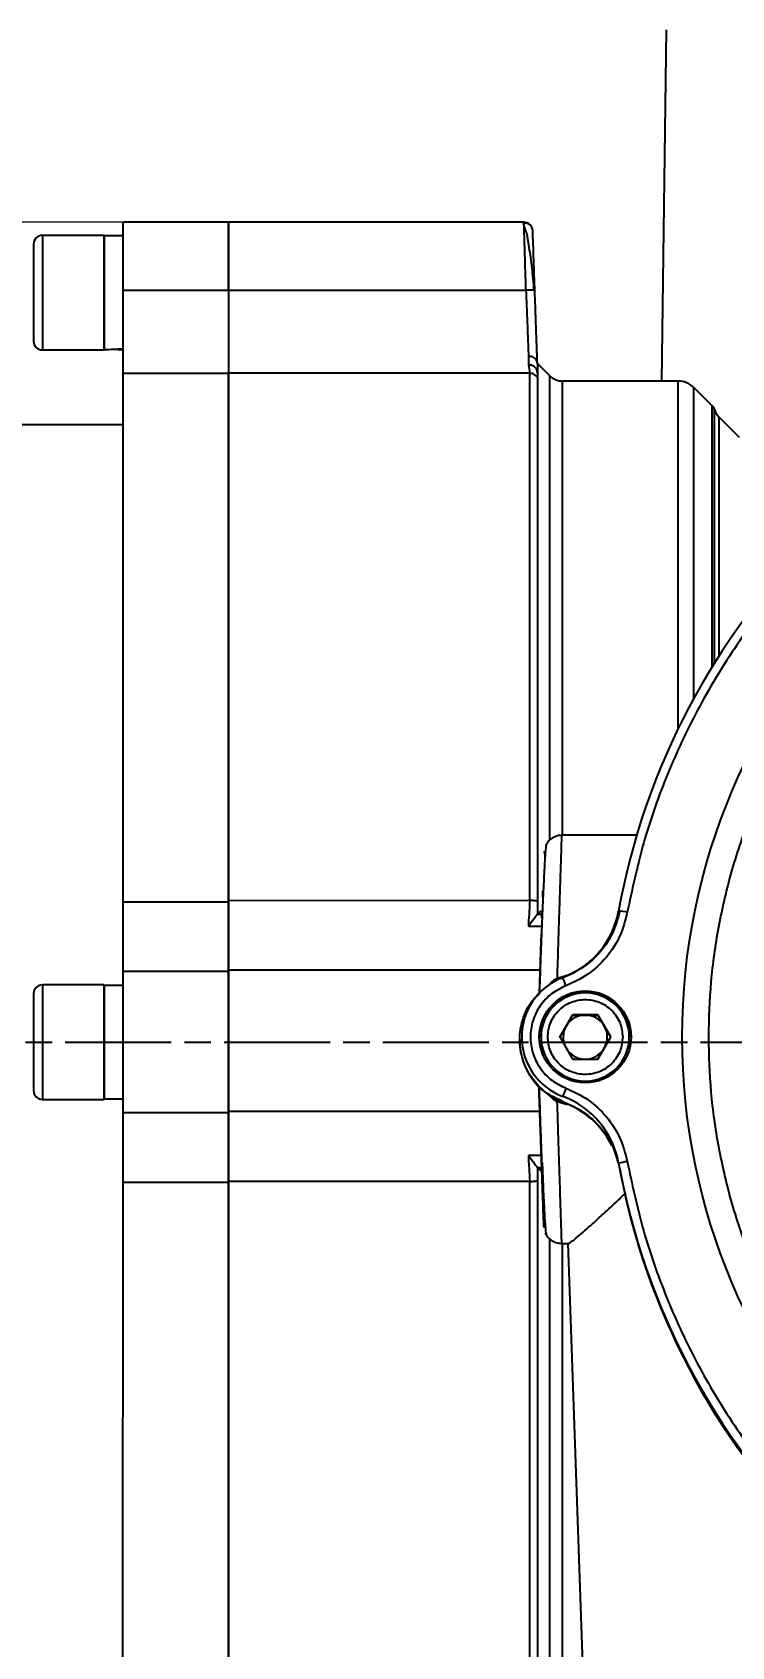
# Model space of a CAD drawing. Header units: millimetres. Extents: x 1890 to 4327, y 775 to 2498.
# Drawn here: x 3517.3 to 3596.5, y 2138.4 to 2321.5 of the extents above; entities that cross this region are included whole.
import ezdxf

# ---------------------------------------------------------------- set-up
doc = ezdxf.new("R2010")
doc.units = ezdxf.units.MM
doc.linetypes.add('AM_ISO08W050', pattern=[18, 12, -1.5, 3, -1.5])
doc.layers.add('AM_5', color=3, linetype='Continuous', lineweight=25)
doc.layers.add('AM_7', color=4, linetype='AM_ISO08W050', lineweight=25)
doc.styles.add('SLDTEXTSTYLE1', font='txt.shx', dxfattribs={"width": 0.7, "bigfont": 'gbcbig.shx'})
doc.dimstyles.new('SLDDIMSTYLE12$0', dxfattribs={"dimtxt": 12, "dimasz": 10, "dimexe": 0, "dimexo": 0.0625, "dimgap": 0.875, "dimtad": 1, "dimdec": 1, "dimlfac": 1.8, "dimrnd": 1e-09, "dimzin": 12, "dimdsep": 46, "dimtxsty": 'SLDTEXTSTYLE1', "dimcen": 0.09, "dimdle": 8.16, "dimclrd": 3, "dimclre": 3, "dimadec": 0, "dimazin": 3, "dimtfac": 1, "dimtdec": 1, "dimtofl": 0, "dimtmove": 0, "dimatfit": 3, "dimfxl": 0, "dimfrac": 2, "dimtolj": 1, "dimlwd": 5, "dimlwe": 5, "dimarcsym": 0})

# ---------------------------------------------------------------- blocks, each defined once
blk = doc.blocks.new('*D58')
at = {"layer": 'AM_5', "color": 3, "lineweight": 5, "transparency": 16777216}
blk.add_line((3527.45, 2299.96), (3358.24, 2299.96), dxfattribs=at)
at = {"layer": 'AM_5', "color": 3, "linetype": 'Continuous', "lineweight": 5, "transparency": 16777216}
for p, q in [((3358.24, 2289.96), (3358.24, 2123.96)), ((3527.45, 2113.96), (3358.24, 2113.96))]:
    blk.add_line(p, q, dxfattribs=at)
at = {"layer": 'AM_5', "color": 3, "transparency": 16777216}
for points in [[(3356.57, 2289.96), (3359.91, 2289.96), (3358.24, 2299.96)], [(3356.57, 2123.96), (3359.91, 2123.96), (3358.24, 2113.96)]]:
    blk.add_solid(points, dxfattribs=at)
at = {"layer": 'Defpoints', "color": 0, "transparency": 16777216}
for p in [(3527.51, 2299.96), (3358.24, 2113.96), (3527.51, 2113.96)]:
    blk.add_point(p, dxfattribs=at)
at = {"layer": 'AM_5', "color": 0, "transparency": 16777216, "insert": (3351.36, 2206.96), "char_height": 12, "attachment_point": 5, "rotation": 90, "style": 'SLDTEXTSTYLE1'}
blk.add_mtext('\\A1;186', dxfattribs=at)

msp = doc.modelspace()

# ---------------------------------------------------------------- linework, layer by layer
at = {"color": 7, "linetype": 'Continuous', "lineweight": 25}
for p, q in [((3589.114, 2321.772), (3588.593, 2281.936)), ((3539.514, 2299.956), (3527.514, 2299.956)), ((3527.514, 2299.956), (3527.514, 2292.237)), ((3539.514, 2292.237), (3539.514, 2299.956)), ((3572.99, 2299.936), (3539.514, 2299.936)), ((3573.179, 2299.099), (3572.953, 2299.796)), ((3525.414, 2298.456), (3518.414, 2298.456)), ((3518.414, 2298.456), (3518.414, 2291.956)), ((3525.414, 2298.456), (3525.414, 2291.956)), ((3527.514, 2298.396), (3525.414, 2298.396)), ((3525.414, 2285.516), (3525.414, 2298.396)), ((3518.414, 2291.956), (3518.414, 2285.456)), ((3525.414, 2291.956), (3525.414, 2285.456)), ((3527.514, 2292.237), (3539.514, 2292.237)), ((3527.514, 2292.237), (3527.514, 2282.801)), ((3539.514, 2292.237), (3539.514, 2282.801)), ((3539.514, 2292.233), (3573.226, 2292.233)), ((3518.414, 2285.456), (3525.414, 2285.456)), ((3573.514, 2283.774), (3573.648, 2282.814)), ((3574.515, 2282.816), (3574.445, 2283.213)), ((3574.514, 2283.953), (3574.514, 2282.89)), ((3575.928, 2282.522), (3574.514, 2283.936)), ((3539.514, 2282.801), (3527.514, 2282.801)), ((3573.648, 2282.814), (3539.514, 2282.815)), ((3574.514, 2282.89), (3574.514, 2282.325)), ((3590.479, 2281.936), (3577.343, 2281.936)), ((3594.327, 2279.123), (3592.246, 2281.204)), ((3594.577, 2249.913), (3594.577, 2278.706)), ((3595.077, 2277.873), (3595.076, 2250.703)), ((3597.409, 2275.541), (3595.077, 2277.873)), ((3527.514, 2276.956), (3386.514, 2276.957)), ((3585.775, 2230.414), (3577.259, 2230.414)), ((3527.514, 2222.889), (3539.514, 2222.889)), ((3527.514, 2222.889), (3527.514, 2214.951)), ((3539.514, 2223.042), (3573.648, 2223.031)), ((3539.514, 2222.889), (3539.514, 2215.302)), ((3574.514, 2222.927), (3574.514, 2221.471)), ((3575.108, 2224.122), (3575.082, 2223.375)), ((3575.108, 2224.132), (3575.108, 2224.122)), ((3574.498, 2221.444), (3574.514, 2221.471)), ((3575.014, 2221.444), (3574.498, 2221.444)), ((3574.514, 2221.471), (3574.993, 2221.835)), ((3575.027, 2221.823), (3575, 2221.029)), ((3575.027, 2221.836), (3575.027, 2221.823)), ((3573.52, 2220.095), (3575.018, 2220.095)), ((3574.936, 2219.194), (3574.908, 2218.408)), ((3574.936, 2219.211), (3574.936, 2219.194)), ((3574.908, 2218.408), (3574.701, 2212.488)), ((3539.514, 2214.951), (3527.514, 2214.951)), ((3527.514, 2214.951), (3527.514, 2198.961)), ((3574.793, 2215.113), (3539.514, 2215.114)), ((3539.514, 2198.961), (3539.514, 2214.951)), ((3576.74, 2214.221), (3577.269, 2214.376)), ((3577.217, 2214.167), (3577.449, 2214.295)), ((3577.269, 2214.376), (3577.996, 2214.608)), ((3525.414, 2213.456), (3518.414, 2213.456)), ((3518.414, 2213.456), (3518.414, 2200.456)), ((3525.414, 2213.456), (3525.414, 2200.456)), ((3527.514, 2213.396), (3525.414, 2213.396)), ((3525.414, 2200.516), (3525.414, 2213.396)), ((3578.493, 2210.043), (3577.05, 2207.543)), ((3577.771, 2208.786), (3578.493, 2210.036)), ((3581.38, 2210.043), (3578.493, 2210.043)), ((3578.493, 2210.036), (3578.493, 2210.043)), ((3578.493, 2210.036), (3579.936, 2210.036)), ((3579.936, 2210.036), (3581.38, 2210.036)), ((3582.823, 2207.543), (3581.38, 2210.043)), ((3581.38, 2210.036), (3581.38, 2210.043)), ((3581.38, 2210.036), (3582.101, 2208.786)), ((3577.052, 2207.539), (3577.771, 2208.786)), ((3582.101, 2208.786), (3582.821, 2207.539)), ((3572.514, 2207.247), (3572.514, 2207.174)), ((3572.736, 2207.545), (3572.736, 2207.511)), ((3574.936, 2207.541), (3574.936, 2207.53)), ((3577.05, 2207.543), (3578.493, 2205.043)), ((3581.38, 2205.043), (3582.823, 2207.543)), ((3584.936, 2207.53), (3584.936, 2207.541)), ((3578.493, 2205.043), (3581.38, 2205.043)), ((3577.405, 2200.771), (3577.405, 2200.805)), ((3518.414, 2200.456), (3525.414, 2200.456)), ((3525.414, 2200.516), (3527.514, 2200.516)), ((3539.514, 2199.123), (3574.792, 2199.123)), ((3574.792, 2199.123), (3574.796, 2198.987)), ((3577.293, 2200.04), (3576.737, 2200.199)), ((3577.333, 2200.17), (3577.293, 2200.04)), ((3577.93, 2199.846), (3577.293, 2200.04)), ((3577.449, 2200.126), (3577.449, 2200.199)), ((3527.514, 2198.961), (3539.514, 2198.961)), ((3527.514, 2198.961), (3527.514, 2191.023)), ((3539.514, 2198.961), (3539.514, 2191.023)), ((3582.955, 2195.199), (3582.846, 2195.447)), ((3574.967, 2194.106), (3573.52, 2194.106)), ((3574.514, 2192.724), (3574.498, 2192.752)), ((3574.498, 2192.752), (3575.014, 2192.752)), ((3574.514, 2192.724), (3574.514, 2191.267)), ((3575.029, 2192.33), (3574.514, 2192.724)), ((3575.017, 2192.752), (3575.078, 2192.752)), ((3583.727, 2193.232), (3583.727, 2193.198)), ((3539.514, 2191.023), (3527.514, 2191.023)), ((3573.648, 2191.165), (3539.514, 2191.162)), ((3577.246, 2184.122), (3578.023, 2184.122)), ((3577.955, 2184.168), (3580.645, 2107.119))]:
    msp.add_line(p, q, dxfattribs=at)
at = {"color": 7, "linetype": 'Continuous', "lineweight": 25, "flags": 128}
for points in [[(3573.514, 2284.73), (3573.514, 2284.596), (3573.514, 2284.467), (3573.514, 2284.341), (3573.514, 2284.219), (3573.514, 2284.102), (3573.514, 2283.988), (3573.514, 2283.879), (3573.514, 2283.774)], [(3527.514, 2282.801), (3527.514, 2281.542), (3527.514, 2279.938), (3527.514, 2277.996), (3527.514, 2275.726), (3527.514, 2273.138), (3527.514, 2270.243), (3527.514, 2267.055), (3527.514, 2263.589), (3527.514, 2259.861), (3527.514, 2255.889), (3527.514, 2251.689), (3527.514, 2247.283), (3527.514, 2242.691), (3527.514, 2237.932), (3527.514, 2233.031), (3527.514, 2228.009), (3527.514, 2222.889)], [(3539.514, 2222.889), (3539.514, 2228.009), (3539.514, 2233.031), (3539.514, 2237.932), (3539.514, 2242.69), (3539.514, 2247.283), (3539.514, 2251.689), (3539.514, 2255.889), (3539.514, 2259.861), (3539.514, 2263.589), (3539.514, 2267.055), (3539.514, 2270.243), (3539.514, 2273.137), (3539.514, 2275.726), (3539.514, 2277.996), (3539.514, 2279.938), (3539.514, 2281.542), (3539.514, 2282.801)], [(3573.648, 2223.031), (3573.648, 2228.148), (3573.648, 2233.167), (3573.648, 2238.064), (3573.648, 2242.817), (3573.648, 2247.405), (3573.648, 2251.804), (3573.648, 2255.997), (3573.648, 2259.962), (3573.648, 2263.682), (3573.648, 2267.139), (3573.648, 2270.318), (3573.648, 2273.203), (3573.648, 2275.782), (3573.648, 2278.042), (3573.648, 2279.973), (3573.648, 2281.567), (3573.648, 2282.814)], [(3574.514, 2282.325), (3574.514, 2281.085), (3574.514, 2279.502), (3574.514, 2277.584), (3574.514, 2275.338), (3574.514, 2272.776), (3574.514, 2269.909), (3574.514, 2266.751), (3574.514, 2263.316), (3574.514, 2259.62), (3574.514, 2255.68), (3574.514, 2251.515), (3574.514, 2247.143), (3574.514, 2242.586), (3574.514, 2237.863), (3574.514, 2232.997), (3574.514, 2228.011), (3574.514, 2222.927)], [(3575.928, 2229.914), (3575.928, 2232.597), (3575.928, 2237.384), (3575.928, 2242.03), (3575.928, 2246.512), (3575.928, 2250.81), (3575.928, 2254.904), (3575.928, 2258.775), (3575.928, 2262.405), (3575.928, 2265.776), (3575.928, 2268.874), (3575.928, 2271.683), (3575.928, 2274.192), (3575.928, 2276.387), (3575.928, 2278.259), (3575.928, 2279.799), (3575.928, 2281), (3575.928, 2281.857), (3575.928, 2282.364), (3575.928, 2282.522)], [(3577.343, 2281.936), (3577.343, 2281.892), (3577.343, 2281.54), (3577.343, 2280.84), (3577.343, 2279.794), (3577.343, 2278.407), (3577.343, 2276.687), (3577.343, 2274.64), (3577.343, 2272.276), (3577.343, 2269.607), (3577.342, 2266.645), (3577.342, 2263.403), (3577.342, 2259.898), (3577.342, 2256.145), (3577.342, 2252.162), (3577.342, 2247.967), (3577.342, 2243.58), (3577.342, 2239.022), (3577.342, 2234.315), (3577.342, 2230.414)], [(3590.478, 2242.502), (3590.478, 2242.83), (3590.478, 2247.258), (3590.478, 2251.496), (3590.478, 2255.526), (3590.478, 2259.326), (3590.479, 2262.881), (3590.479, 2266.172), (3590.479, 2269.185), (3590.479, 2271.905), (3590.479, 2274.32), (3590.479, 2276.418), (3590.479, 2278.19), (3590.479, 2279.626), (3590.479, 2280.721), (3590.479, 2281.469), (3590.479, 2281.866), (3590.479, 2281.936)], [(3592.246, 2245.929), (3592.246, 2249.003), (3592.246, 2253.197), (3592.246, 2257.163), (3592.246, 2260.88), (3592.246, 2264.332), (3592.246, 2267.5), (3592.246, 2270.369), (3592.246, 2272.925), (3592.246, 2275.155), (3592.246, 2277.048), (3592.246, 2278.595), (3592.246, 2279.788), (3592.246, 2280.622), (3592.246, 2281.091), (3592.246, 2281.204)], [(3594.327, 2249.511), (3594.327, 2252.515), (3594.327, 2256.353), (3594.327, 2259.945), (3594.327, 2263.272), (3594.327, 2266.318), (3594.327, 2269.067), (3594.327, 2271.507), (3594.327, 2273.624), (3594.327, 2275.409), (3594.327, 2276.851), (3594.327, 2277.945), (3594.327, 2278.685), (3594.327, 2279.066), (3594.327, 2279.123)], [(3527.514, 2191.023), (3527.514, 2185.904), (3527.514, 2180.881), (3527.514, 2175.98), (3527.514, 2171.222), (3527.514, 2166.629), (3527.513, 2162.223), (3527.513, 2158.024), (3527.513, 2154.051), (3527.513, 2150.323), (3527.513, 2146.857), (3527.513, 2143.67), (3527.513, 2140.775), (3527.513, 2138.186), (3527.513, 2135.916), (3527.513, 2133.974), (3527.513, 2132.37), (3527.513, 2131.112)], [(3539.513, 2131.112), (3539.513, 2132.37), (3539.513, 2133.974), (3539.513, 2135.916), (3539.513, 2138.186), (3539.513, 2140.775), (3539.513, 2143.67), (3539.513, 2146.857), (3539.513, 2150.323), (3539.513, 2154.051), (3539.513, 2158.024), (3539.513, 2162.223), (3539.514, 2166.629), (3539.514, 2171.222), (3539.514, 2175.98), (3539.514, 2180.881), (3539.514, 2185.904), (3539.514, 2191.023)], [(3573.647, 2131.126), (3573.647, 2132.395), (3573.647, 2134.01), (3573.647, 2135.962), (3573.647, 2138.243), (3573.647, 2140.841), (3573.647, 2143.745), (3573.647, 2146.942), (3573.647, 2150.416), (3573.647, 2154.152), (3573.647, 2158.132), (3573.647, 2162.338), (3573.647, 2166.75), (3573.648, 2171.349), (3573.648, 2176.112), (3573.648, 2181.017), (3573.648, 2186.043), (3573.648, 2191.165)], [(3574.514, 2191.267), (3574.514, 2186.178), (3574.514, 2181.185), (3574.514, 2176.311), (3574.514, 2171.578), (3574.514, 2167.01), (3574.513, 2162.626), (3574.513, 2158.447), (3574.513, 2154.493), (3574.513, 2150.781), (3574.513, 2147.329), (3574.513, 2144.153), (3574.513, 2141.267), (3574.513, 2138.686), (3574.513, 2136.42), (3574.513, 2134.48), (3574.513, 2132.876), (3574.513, 2131.615)], [(3575.928, 2131.35), (3575.928, 2131.35), (3575.928, 2131.529), (3575.928, 2132.059), (3575.928, 2132.937), (3575.928, 2134.16), (3575.928, 2135.721), (3575.928, 2137.613), (3575.928, 2139.829), (3575.928, 2142.356), (3575.928, 2145.184), (3575.928, 2148.299), (3575.928, 2151.687), (3575.928, 2155.333), (3575.928, 2159.218), (3575.928, 2163.325), (3575.928, 2167.636), (3575.928, 2172.129), (3575.928, 2176.784), (3575.928, 2181.579), (3575.928, 2184.605)], [(3577.342, 2184.084), (3577.342, 2179.856), (3577.342, 2175.14), (3577.342, 2170.572), (3577.342, 2166.174), (3577.342, 2161.966), (3577.342, 2157.969), (3577.342, 2154.201), (3577.342, 2150.68), (3577.342, 2147.422), (3577.342, 2144.442), (3577.342, 2141.754), (3577.342, 2139.371), (3577.342, 2137.304), (3577.342, 2135.562), (3577.342, 2134.155), (3577.342, 2133.087), (3577.342, 2132.365), (3577.342, 2131.992), (3577.342, 2131.936)]]:
    msp.add_lwpolyline(points, dxfattribs=at)
at = {"color": 7, "linetype": 'Continuous', "lineweight": 25}
for centre, radius in [((3662.436, 2207.547), 71.5), ((3579.936, 2207.547), 5.2)]:
    msp.add_circle(centre, radius, dxfattribs=at)
for centre, radius, start, end in [((3572.99, 2298.936), 1, 1.99976, 89.99975), ((3518.414, 2297.456), 1, 89.99969, 179.99969), ((3518.414, 2286.456), 1, 179.99969, 269.99969), ((3662.436, 2207.545), 80, 100.30604, 169.69383), ((3577.343, 2283.936), 2, 224.99969, 269.99969), ((3590.479, 2279.436), 2.5, 44.99977, 89.99969), ((3593.62, 2278.415), 1, 16.90237, 44.99987), ((3596.491, 2279.288), 2, 196.90236, 224.99969), ((3573.889, 2223.646), 10, 290.58663, 349.69385), ((3563.23, 2104.948), 118.693, 79.57321, 80.05575), ((3579.936, 2207.545), 7.2, 110.58661, 179.99981), ((3268.629, 2097.507), 330.121, 20.5433, 20.71651), ((3518.414, 2212.456), 1, 89.99969, 179.99969), ((3579.936, 2207.53), 5.2, 0.00011, 179.99974), ((3579.936, 2207.541), 5, 359.99978, 179.99975), ((3579.936, 2207.536), 2.5, 89.99966, 149.9996), ((3579.936, 2207.536), 2.5, 29.99978, 89.99971), ((3579.936, 2207.536), 2.5, 149.99962, 207.09742), ((3579.936, 2207.536), 2.5, 332.90197, 29.99975), ((3580.014, 2207.174), 7.5, 179.99988, 250.00153), ((3579.936, 2207.545), 7.2, 179.99987, 249.41339), ((3579.936, 2207.541), 5, 179.99995, 359.99959), ((3579.936, 2207.53), 5, 179.99995, 359.99959), ((3579.936, 2207.536), 2.5, 212.9021, 265.89476), ((3579.936, 2207.536), 2.5, 274.10462, 327.09726), ((3518.414, 2201.456), 1, 179.99969, 269.99969), ((3891.305, 2083.704), 335.031, 159.37056, 159.54192), ((3573.889, 2191.443), 10, 10.30615, 69.41337), ((3574.029, 2190.729), 10, 28.14855, 70.0015), ((3605.76, 2076.262), 119.028, 100.18577, 100.66732), ((3662.436, 2207.545), 80, 190.30617, 259.69396), ((3662.514, 2207.173), 80, 190.52799, 258.6349)]:
    msp.add_arc(centre, radius, start, end, dxfattribs=at)
for centre, start_param, end_param in [((3525.414, 2291.956), 4.712389, 4.9017857), ((3527.514, 2291.956), 4.6181163, 4.712389)]:
    msp.add_ellipse(centre, major_axis=(11.154, 0), ratio=0.5773503, start_param=start_param, end_param=end_param, dxfattribs=at)
for points in [[(3539.514, 2299.936), (3539.514, 2299.823), (3539.514, 2299.598), (3539.514, 2297.832), (3539.514, 2295.293), (3539.514, 2293.253), (3539.514, 2292.233)], [(3539.514, 2292.233), (3539.514, 2291.13), (3539.514, 2288.923), (3539.514, 2286.045), (3539.514, 2283.805), (3539.514, 2283.145), (3539.514, 2282.815)], [(3574.514, 2282.89), (3574.499, 2283.006), (3574.469, 2283.238), (3574.238, 2283.53), (3573.907, 2283.734), (3573.645, 2283.76), (3573.514, 2283.774)], [(3539.514, 2282.815), (3539.514, 2282.24), (3539.514, 2281.091), (3539.514, 2278.49), (3539.514, 2275.276), (3539.514, 2271.414), (3539.514, 2266.958), (3539.514, 2261.943), (3539.514, 2256.418), (3539.514, 2250.433), (3539.514, 2244.046), (3539.514, 2237.311), (3539.514, 2230.305), (3539.514, 2225.463), (3539.514, 2223.042)], [(3574.514, 2282.325), (3574.465, 2282.396), (3574.366, 2282.537), (3574.153, 2282.692), (3573.91, 2282.795), (3573.735, 2282.808), (3573.648, 2282.814)], [(3539.514, 2215.114), (3539.514, 2215.257), (3539.514, 2215.544), (3539.514, 2217.319), (3539.514, 2219.853), (3539.514, 2221.979), (3539.514, 2223.042)], [(3574.514, 2222.927), (3574.464, 2222.942), (3574.366, 2222.972), (3574.153, 2223.005), (3573.91, 2223.027), (3573.735, 2223.03), (3573.648, 2223.031)], [(3583.861, 2221.864), (3583.639, 2221.025), (3583.195, 2219.347), (3581.735, 2217.164), (3579.822, 2215.365), (3578.24, 2214.651), (3577.449, 2214.295)], [(3539.514, 2215.114), (3539.514, 2214.965), (3539.514, 2214.668), (3539.514, 2212.811), (3539.514, 2210.209), (3539.514, 2207.135), (3539.514, 2204.059), (3539.514, 2201.45), (3539.514, 2199.582), (3539.514, 2199.276), (3539.514, 2199.123)], [(3539.514, 2191.162), (3539.514, 2192.225), (3539.514, 2194.353), (3539.514, 2196.894), (3539.514, 2198.679), (3539.514, 2198.975), (3539.514, 2199.123)], [(3539.514, 2191.162), (3539.514, 2188.738), (3539.514, 2183.891), (3539.514, 2176.873), (3539.514, 2170.123), (3539.513, 2163.718), (3539.513, 2157.714), (3539.513, 2152.167), (3539.513, 2147.128), (3539.513, 2142.645), (3539.513, 2138.755), (3539.513, 2135.512), (3539.513, 2132.881), (3539.513, 2131.711), (3539.513, 2131.126)], [(3573.648, 2191.165), (3573.735, 2191.166), (3573.91, 2191.169), (3574.153, 2191.191), (3574.366, 2191.223), (3574.464, 2191.252), (3574.514, 2191.267)]]:
    msp.add_open_spline(points, degree=3, dxfattribs=at)
for points, knots in [([(3573.873, 2299.388), (3573.832, 2299.46), (3573.74, 2299.622), (3573.507, 2299.778), (3573.228, 2299.852), (3573.044, 2299.812), (3572.953, 2299.793)], [0, 0, 0, 0, 0.2110006, 0.4756494, 0.740464, 1, 1, 1, 1]), ([(3573.226, 2292.233), (3573.195, 2293.236), (3573.142, 2294.99), (3573.079, 2297.02), (3573.038, 2298.379), (3573.011, 2299.284), (3572.993, 2299.838), (3572.991, 2299.904), (3572.99, 2299.936)], [0, 0, 0, 0, 0.2452809, 0.4288993, 0.5790518, 0.7242842, 0.8645993, 1, 1, 1, 1]), ([(3574.154, 2292.242), (3574.077, 2293.095), (3573.923, 2294.826), (3573.6, 2297.14), (3573.335, 2298.654), (3573.206, 2299.02), (3573.179, 2299.099)], [0, 0, 0, 0, 0.2966354, 0.6024529, 0.914745, 1, 1, 1, 1]), ([(3574.225, 2292.231), (3574.194, 2293.123), (3574.132, 2294.906), (3574.054, 2297.127), (3574, 2298.674), (3573.993, 2298.872), (3573.989, 2298.971)], [0, 0, 0, 0, 0.249886, 0.4997488, 0.7497519, 1, 1, 1, 1]), ([(3517.414, 2297.456), (3517.414, 2297.383), (3517.414, 2297.27), (3517.414, 2296.584), (3517.414, 2295.874), (3517.414, 2294.993), (3517.414, 2293.712), (3517.414, 2292.648), (3517.414, 2291.956)], [0, 0, 0, 0, 0.2394568, 0.3683607, 0.5, 0.6316393, 0.7605432, 1, 1, 1, 1]), ([(3517.414, 2291.956), (3517.414, 2291.264), (3517.414, 2290.2), (3517.414, 2288.92), (3517.414, 2288.038), (3517.414, 2287.329), (3517.414, 2286.643), (3517.414, 2286.53), (3517.414, 2286.456)], [0, 0, 0, 0, 0.2394568, 0.3683607, 0.5, 0.6316393, 0.7605432, 1, 1, 1, 1]), ([(3574.225, 2292.231), (3574.212, 2292.235), (3574.191, 2292.242), (3574.066, 2292.246), (3573.937, 2292.247), (3573.777, 2292.247), (3573.545, 2292.243), (3573.351, 2292.237), (3573.226, 2292.233)], [0, 0, 0, 0, 0.239471, 0.3683705, 0.5000015, 0.6316323, 0.7605311, 1, 1, 1, 1]), ([(3573.226, 2292.233), (3573.257, 2291.408), (3573.313, 2289.962), (3573.392, 2287.912), (3573.459, 2286.152), (3573.496, 2285.19), (3573.514, 2284.73)], [0, 0, 0, 0, 0.2851739, 0.500074, 0.7610217, 1, 1, 1, 1]), ([(3574.514, 2283.953), (3574.496, 2284.485), (3574.458, 2285.555), (3574.387, 2287.591), (3574.308, 2289.843), (3574.253, 2291.437), (3574.225, 2292.231)], [0, 0, 0, 0, 0.2485215, 0.4999911, 0.7509557, 1, 1, 1, 1]), ([(3648.303, 2285.272), (3645.807, 2284.746), (3640.77, 2283.683), (3633.392, 2281.145), (3626.15, 2277.875), (3619.171, 2273.813), (3612.568, 2269.001), (3606.475, 2263.509), (3600.982, 2257.415), (3596.17, 2250.812), (3592.108, 2243.833), (3588.839, 2236.591), (3586.3, 2229.214), (3585.237, 2224.177), (3584.711, 2221.681)], [0, 0, 0, 0, 0.0799588, 0.1613715, 0.2441424, 0.3288926, 0.4142166, 0.5, 0.5857784, 0.6711024, 0.7558576, 0.8386237, 0.9200388, 1, 1, 1, 1]), ([(3574.514, 2283.953), (3574.509, 2284.008), (3574.499, 2284.115), (3574.435, 2284.27), (3574.351, 2284.387), (3574.27, 2284.467), (3574.224, 2284.504), (3574.194, 2284.527), (3574.1, 2284.596), (3573.879, 2284.71), (3573.641, 2284.723), (3573.514, 2284.73)], [0, 0, 0, 0, 0.13274928, 0.2587097, 0.38346285, 0.46187539, 0.50802694, 0.51153962, 0.54269826, 0.7552829, 1, 1, 1, 1]), ([(3593.936, 2207.553), (3593.991, 2209.642), (3594.101, 2213.821), (3595.011, 2220.159), (3596.497, 2226.512), (3598.671, 2232.877), (3601.502, 2239.101), (3605.016, 2245.123), (3609.17, 2250.815), (3613.913, 2256.077), (3619.175, 2260.82), (3624.866, 2264.974), (3630.889, 2268.488), (3637.112, 2271.319), (3643.478, 2273.491), (3649.83, 2274.986), (3656.169, 2275.863), (3662.436, 2276.148), (3668.704, 2275.863), (3675.042, 2274.986), (3681.395, 2273.491), (3687.761, 2271.319), (3693.984, 2268.488), (3700.006, 2264.974), (3705.698, 2260.82), (3710.96, 2256.077), (3715.703, 2250.815), (3719.857, 2245.123), (3723.371, 2239.101), (3726.202, 2232.878), (3728.376, 2226.512), (3729.862, 2220.159), (3730.772, 2213.821), (3730.882, 2209.642), (3730.936, 2207.553)], [0, 0, 0, 0, 0.02912361, 0.05824846, 0.08912004, 0.11999406, 0.1519015, 0.18431275, 0.21706879, 0.24999999, 0.2829312, 0.31568724, 0.34809849, 0.38000593, 0.41087751, 0.44175153, 0.47087453, 0.49999999, 0.52912299, 0.55824846, 0.58912004, 0.61999406, 0.6519015, 0.68431275, 0.71706879, 0.74999999, 0.7829312, 0.81568724, 0.84809849, 0.88000593, 0.91087751, 0.94175153, 0.97087515, 1, 1, 1, 1]), ([(3577.324, 2230.413), (3577.138, 2230.404), (3576.75, 2230.385), (3576.196, 2230.141), (3575.713, 2229.745), (3575.517, 2229.38), (3575.42, 2229.199)], [0, 0, 0, 0, 0.2341083, 0.485653, 0.7448761, 1, 1, 1, 1]), ([(3577.259, 2230.414), (3577.257, 2230.364), (3577.253, 2230.262), (3577.228, 2229.491), (3577.196, 2228.481), (3577.16, 2227.351), (3577.112, 2225.846), (3577.047, 2223.837), (3576.962, 2221.177), (3576.859, 2217.962), (3576.781, 2215.497), (3576.74, 2214.221)], [0, 0, 0, 0, 0.1217334, 0.2456529, 0.3295313, 0.4143849, 0.5002146, 0.6112196, 0.7315209, 0.8611156, 1, 1, 1, 1]), ([(3575.545, 2229.296), (3575.531, 2229.333), (3575.489, 2229.445), (3575.407, 2228.516), (3575.295, 2226.619), (3575.166, 2223.785), (3575.021, 2220.213), (3574.875, 2216.366), (3574.776, 2213.627), (3574.732, 2212.415)], [0, 0, 0, 0, 0.0766683, 0.2378832, 0.398102, 0.5574825, 0.7161906, 0.8743952, 1, 1, 1, 1]), ([(3575.28, 2228.502), (3575.283, 2228.519), (3575.295, 2228.581), (3575.344, 2228.256), (3575.38, 2228.02)], [0, 0, 0, 0, 0.272533, 1, 1, 1, 1]), ([(3573.648, 2223.031), (3573.636, 2222.629), (3573.615, 2221.923), (3573.539, 2221.085), (3573.511, 2220.509), (3573.517, 2220.224), (3573.52, 2220.095)], [0, 0, 0, 0, 0.39272652, 0.69002655, 0.85917042, 1, 1, 1, 1]), ([(3574.498, 2221.444), (3574.374, 2221.272), (3574.095, 2220.885), (3573.726, 2220.377), (3573.52, 2220.095)], [0, 0, 0, 0, 0.4434973, 1, 1, 1, 1]), ([(3584.711, 2221.681), (3584.478, 2220.778), (3584.002, 2218.941), (3582.418, 2216.527), (3580.326, 2214.537), (3578.603, 2213.742), (3577.756, 2213.351)], [0, 0, 0, 0, 0.24579633, 0.5, 0.75420367, 1, 1, 1, 1]), ([(3575.867, 2213.427), (3575.979, 2213.575), (3576.221, 2213.895), (3576.559, 2214.108), (3576.74, 2214.221)], [0, 0, 0, 0, 0.4647089, 1, 1, 1, 1]), ([(3517.414, 2212.456), (3517.414, 2212.383), (3517.414, 2212.27), (3517.414, 2211.584), (3517.414, 2210.874), (3517.414, 2209.993), (3517.414, 2208.712), (3517.414, 2206.956), (3517.414, 2205.2), (3517.414, 2203.92), (3517.414, 2203.038), (3517.414, 2202.329), (3517.414, 2201.643), (3517.414, 2201.53), (3517.414, 2201.456)], [0, 0, 0, 0, 0.1197284, 0.1841803, 0.25, 0.3158197, 0.3802716, 0.5, 0.6197284, 0.6841803, 0.75, 0.8158197, 0.8802716, 1, 1, 1, 1]), ([(3577.449, 2200.199), (3576.754, 2200.524), (3575.366, 2201.174), (3573.776, 2202.886), (3572.749, 2204.953), (3572.393, 2207.251), (3572.762, 2209.524), (3573.596, 2211.383), (3574.487, 2212.225), (3574.822, 2212.543)], [0, 0, 0, 0, 0.1514487, 0.3028974, 0.4543462, 0.6057949, 0.7572436, 0.9086923, 1, 1, 1, 1]), ([(3577.756, 2213.351), (3577.203, 2213.087), (3576.069, 2212.546), (3574.76, 2211.128), (3573.922, 2209.411), (3573.646, 2207.547), (3573.922, 2205.683), (3574.76, 2203.966), (3576.069, 2202.548), (3577.203, 2202.007), (3577.756, 2201.743)], [0, 0, 0, 0, 0.122089, 0.25, 0.377911, 0.5, 0.622089, 0.75, 0.877911, 1, 1, 1, 1]), ([(3575.686, 2207.543), (3575.743, 2208.077), (3575.831, 2208.9), (3576.361, 2209.889), (3576.909, 2210.569), (3577.59, 2211.121), (3578.579, 2211.635), (3579.936, 2211.895), (3581.294, 2211.635), (3582.283, 2211.121), (3582.964, 2210.569), (3583.512, 2209.889), (3584.042, 2208.9), (3584.13, 2208.077), (3584.186, 2207.543)], [0, 0, 0, 0, 0.1197284, 0.1841803, 0.25, 0.3158197, 0.3802716, 0.5, 0.6197284, 0.6841803, 0.75, 0.8158197, 0.8802716, 1, 1, 1, 1]), ([(3584.186, 2207.543), (3584.13, 2207.008), (3584.042, 2206.186), (3583.512, 2205.196), (3582.964, 2204.516), (3582.283, 2203.964), (3581.293, 2203.451), (3579.936, 2203.19), (3578.579, 2203.451), (3577.59, 2203.964), (3576.909, 2204.516), (3576.36, 2205.196), (3575.831, 2206.186), (3575.743, 2207.008), (3575.686, 2207.543)], [0, 0, 0, 0, 0.1197284, 0.1841803, 0.25, 0.3158197, 0.3802716, 0.5, 0.6197284, 0.6841803, 0.75, 0.8158197, 0.8802716, 1, 1, 1, 1]), ([(3730.936, 2207.553), (3730.882, 2205.464), (3730.772, 2201.286), (3729.862, 2194.947), (3728.376, 2188.595), (3726.202, 2182.229), (3723.371, 2176.006), (3719.857, 2169.983), (3715.703, 2164.292), (3710.96, 2159.03), (3705.698, 2154.287), (3700.006, 2150.133), (3693.984, 2146.619), (3687.761, 2143.787), (3681.395, 2141.616), (3675.043, 2140.121), (3668.704, 2139.244), (3662.437, 2138.958), (3656.169, 2139.244), (3649.831, 2140.121), (3643.478, 2141.616), (3637.112, 2143.787), (3630.889, 2146.619), (3624.866, 2150.133), (3619.175, 2154.287), (3613.913, 2159.03), (3609.17, 2164.292), (3605.016, 2169.983), (3601.502, 2176.006), (3598.671, 2182.229), (3596.497, 2188.595), (3595.011, 2194.947), (3594.101, 2201.286), (3593.991, 2205.464), (3593.936, 2207.553)], [0, 0, 0, 0, 0.0291236, 0.0582485, 0.08912, 0.1199941, 0.1519015, 0.1843128, 0.2170688, 0.25, 0.2829312, 0.3156872, 0.3480985, 0.3800059, 0.4108775, 0.4417515, 0.4708745, 0.5, 0.529123, 0.5582485, 0.58912, 0.6199941, 0.6519015, 0.6843128, 0.7170688, 0.75, 0.7829312, 0.8156872, 0.8480985, 0.8800059, 0.9108775, 0.9417515, 0.9708751, 1, 1, 1, 1]), ([(3574.695, 2201.976), (3574.717, 2201.333), (3574.781, 2199.515), (3574.878, 2196.73), (3574.983, 2193.724), (3575.073, 2191.124), (3575.148, 2188.987), (3575.203, 2187.389), (3575.239, 2186.367), (3575.253, 2185.959), (3575.245, 2186.168), (3575.216, 2186.999), (3575.166, 2188.416), (3575.097, 2190.387), (3575.011, 2192.85), (3574.911, 2195.72), (3574.834, 2197.898), (3574.796, 2198.987)], [0, 0, 0, 0, 0.0375957, 0.1063366, 0.1750804, 0.243824, 0.3125667, 0.3813092, 0.4500521, 0.518795, 0.587537, 0.6562791, 0.7250226, 0.7937664, 0.8625103, 0.9312548, 1, 1, 1, 1]), ([(3574.792, 2199.123), (3574.786, 2199.279), (3574.775, 2199.6), (3574.735, 2200.77), (3574.701, 2201.733), (3574.698, 2201.821)], [0, 0, 0, 0, 0.4620596, 0.9510913, 1, 1, 1, 1]), ([(3574.933, 2195.121), (3574.931, 2195.168), (3574.929, 2195.239), (3574.914, 2195.661), (3574.896, 2196.178), (3574.871, 2196.871), (3574.843, 2197.698), (3574.816, 2198.478), (3574.789, 2199.257), (3574.76, 2200.083), (3574.735, 2200.774), (3574.718, 2201.288), (3574.703, 2201.707), (3574.7, 2201.776), (3574.699, 2201.821)], [0, 0, 0, 0, 0.1213599, 0.1847896, 0.2498693, 0.3550213, 0.4225846, 0.5, 0.5774194, 0.644984, 0.7501306, 0.8152129, 0.8786435, 1, 1, 1, 1]), ([(3576.737, 2200.199), (3576.564, 2200.313), (3576.21, 2200.548), (3575.875, 2200.895), (3575.773, 2201.129), (3575.759, 2201.161)], [0, 0, 0, 0, 0.44903943, 0.92413199, 1, 1, 1, 1]), ([(3577.756, 2201.743), (3578.603, 2201.352), (3580.326, 2200.557), (3582.418, 2198.567), (3584.002, 2196.153), (3584.478, 2194.316), (3584.711, 2193.413)], [0, 0, 0, 0, 0.24579633, 0.5, 0.75420367, 1, 1, 1, 1]), ([(3576.737, 2200.199), (3576.776, 2198.976), (3576.851, 2196.61), (3576.939, 2193.821), (3577.006, 2191.72), (3577.056, 2190.171), (3577.11, 2188.487), (3577.163, 2186.812), (3577.209, 2185.357), (3577.237, 2184.475), (3577.249, 2184.087), (3577.247, 2184.158), (3577.246, 2184.173)], [0, 0, 0, 0, 0.1340749, 0.2594439, 0.3382255, 0.41313, 0.4841574, 0.6085038, 0.7306346, 0.850552, 0.9682583, 1, 1, 1, 1]), ([(3577.449, 2200.199), (3578.241, 2199.842), (3579.824, 2199.129), (3581.728, 2197.326), (3583.076, 2195.364), (3583.468, 2193.932), (3583.631, 2193.336)], [0, 0, 0, 0, 0.2693299, 0.5386597, 0.8079896, 1, 1, 1, 1]), ([(3573.52, 2194.106), (3573.517, 2193.927), (3573.51, 2193.464), (3573.598, 2192.499), (3573.628, 2191.675), (3573.648, 2191.165)], [0, 0, 0, 0, 0.1942422, 0.5006255, 1, 1, 1, 1]), ([(3573.52, 2194.106), (3573.724, 2193.826), (3574.093, 2193.317), (3574.372, 2192.927), (3574.498, 2192.752)], [0, 0, 0, 0, 0.5512851, 1, 1, 1, 1]), ([(3575.055, 2193.313), (3575.089, 2192.462), (3575.172, 2190.397), (3575.285, 2187.93), (3575.396, 2186.028), (3575.477, 2185.103), (3575.518, 2185.207), (3575.532, 2185.241)], [0, 0, 0, 0, 0.1663905, 0.4035453, 0.6419371, 0.881799, 1, 1, 1, 1]), ([(3584.711, 2193.413), (3585.237, 2190.917), (3586.3, 2185.88), (3588.838, 2178.503), (3592.108, 2171.261), (3596.17, 2164.282), (3600.982, 2157.679), (3606.475, 2151.585), (3612.568, 2146.093), (3619.171, 2141.281), (3626.15, 2137.218), (3633.392, 2133.949), (3640.769, 2131.41), (3645.807, 2130.348), (3648.303, 2129.822)], [0, 0, 0, 0, 0.0799588, 0.1613715, 0.2441424, 0.3288926, 0.4142166, 0.5, 0.5857784, 0.6711024, 0.7558576, 0.8386237, 0.9200388, 1, 1, 1, 1]), ([(3578.023, 2184.148), (3578.034, 2184.142), (3578.074, 2184.117), (3578.364, 2184.308), (3578.899, 2184.722), (3579.691, 2185.398), (3580.731, 2186.324), (3582.062, 2187.542), (3583.351, 2188.736), (3584.256, 2189.586), (3584.561, 2189.872)], [0, 0, 0, 0, 0.0472969, 0.1728497, 0.3043941, 0.4397908, 0.5874926, 0.7427969, 0.9134319, 1, 1, 1, 1]), ([(3575.369, 2186.471), (3575.334, 2186.228), (3575.287, 2185.909), (3575.275, 2185.985), (3575.272, 2186.002)], [0, 0, 0, 0, 0.7636811, 1, 1, 1, 1]), ([(3575.409, 2185.34), (3575.507, 2185.158), (3575.702, 2184.793), (3576.185, 2184.396), (3576.739, 2184.152), (3577.126, 2184.133), (3577.313, 2184.124)], [0, 0, 0, 0, 0.2550203, 0.5141547, 0.7657096, 1, 1, 1, 1])]:
    msp.add_open_spline(points, degree=3, knots=knots, dxfattribs=at)
at = {"layer": 'AM_7'}
msp.add_line((3377.014, 2206.956), (4015.231, 2206.956), dxfattribs=at)

# ---------------------------------------------------------------- dimensions: what is measured, and where the dimension line sits
at = {"layer": 'AM_5'}
dim = msp.add_linear_dim(base=(3358.239, 2113.956), p1=(3527.514, 2299.956), p2=(3527.513, 2113.956), angle=90, dimstyle='SLDDIMSTYLE12$0', override={"dimlfac": 1, "dimpost": ''}, dxfattribs=at)
dim.commit()
dim.dimension.update_dxf_attribs({"geometry": '*D58', "text_midpoint": (3351.364, 2206.956)})

doc.saveas('drawing.dxf')
